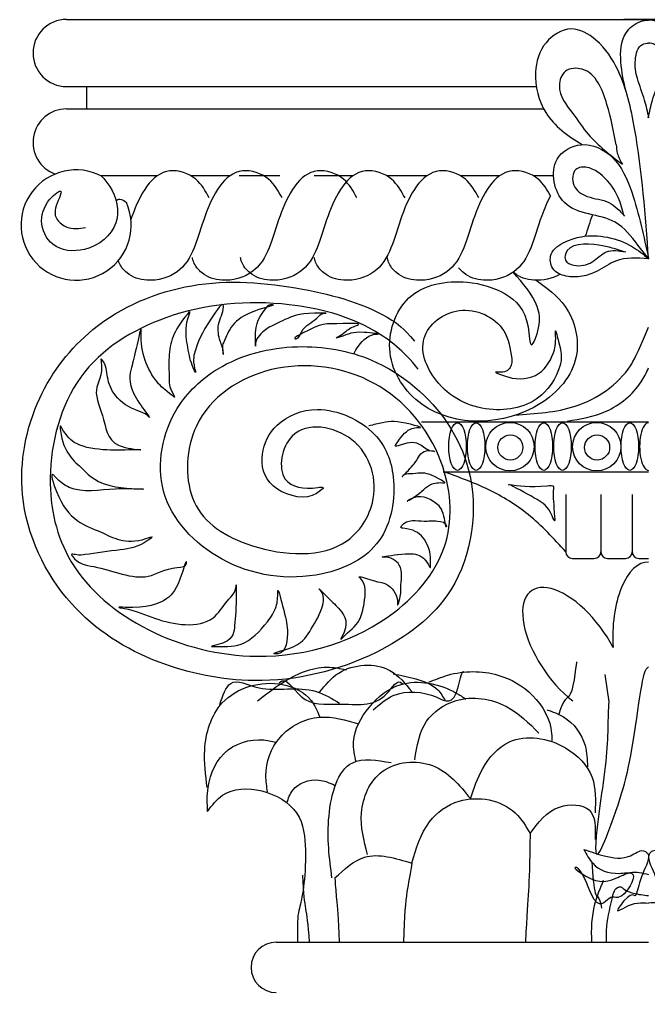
# Model space of a CAD drawing. Extents: x 15151 to 53333, y -36484 to -6005.
# Drawn here: x 31592.3 to 31786.6, y -7452.4 to -7152.2 of the extents above; entities that cross this region are included whole.
import ezdxf

# ---------------------------------------------------------------- set-up
doc = ezdxf.new("R2010")
doc.units = 0
doc.header["$MEASUREMENT"] = 0
for name, color, linetype in [('3', 3, 'CONTINUOUS'), ('4', 4, 'CONTINUOUS'), ('7', 7, 'CONTINUOUS')]:
    doc.layers.add(name, color=color, linetype=linetype)

# ---------------------------------------------------------------- blocks, each defined once
blk = doc.blocks.new('A$C69A366BC')
at = {"layer": '3'}
for p, q in [((13.69, 2979.3), (158.77, 2979.3)), ((13.69, 2972.4), (161.06, 2972.4)), ((41.61, 2951.7), (24.43, 2951.7)), ((64.1, 2951.7), (52.17, 2951.7)), ((79.57, 2951.7), (67, 2951.7)), ((102.07, 2951.7), (90.13, 2951.7)), ((124.88, 2951.7), (112.63, 2951.7)), ((147.38, 2951.7), (135.44, 2951.7)), ((164.08, 2951.7), (157.94, 2951.7)), ((123.34, 2875.88), (193.43, 2875.88)), ((103.27, 2868.91), (103.53, 2868.91)), ((130.05, 2860.39), (193.43, 2860.39)), ((167.86, 2853.41), (167.86, 2835.75)), ((178.71, 2853.41), (178.71, 2835.75)), ((188.39, 2853.41), (188.39, 2835.75)), ((169.93, 2833.68), (176.64, 2833.68)), ((180.78, 2833.68), (186.32, 2833.68)), ((190.46, 2833.68), (193.43, 2833.68)), ((179.92, 2797.84), (181.14, 2789.4)), ((78.43, 2715.26), (193.43, 2715.26))]:
    blk.add_line(p, q, dxfattribs=at)
for centre, radius in [((150.64, 2868.17), 7.46), ((177.42, 2868.17), 7.46), ((150.76, 2867.93), 3.87), ((177.55, 2867.93), 3.87)]:
    blk.add_circle(centre, radius, dxfattribs=at)
for centre, start, end in [((169.93, 2835.75), 180, 270), ((176.64, 2835.75), 270, 0), ((180.78, 2835.75), 180, 270), ((186.32, 2835.75), 270, 0), ((190.46, 2835.75), 180, 270)]:
    blk.add_arc(centre, 2.07, start, end, dxfattribs=at)
for centre, major_axis, ratio, start_param, end_param in [((134.44, 2868.22), (0, 7.36), 0.368687, 3.141593, 9.424778), ((140.19, 2868.22), (0, 7.36), 0.368687, 3.141593, 9.424778), ((161.1, 2868.22), (0, 7.36), 0.368687, 3.141593, 9.424778), ((166.85, 2868.22), (0, 7.36), 0.368687, 3.141593, 9.424778), ((187.64, 2868.22), (0, 7.36), 0.368687, 3.141593, 9.424778), ((193.39, 2868.22), (0, 7.36), 0.368687, -0.014828, 3.156421), ((193.3, 2809.77), (0, 22.8), 0.478604, -0.012114, 1.729108), ((170.43, 2805.06), (-13.15, 18.63), 0.478604, 4.442968, 8.424495)]:
    blk.add_ellipse(centre, major_axis=major_axis, ratio=ratio, start_param=start_param, end_param=end_param, dxfattribs=at)
for points, knots in [([(186.48, 2977.64), (185.8, 2980.66), (184.46, 2986.6), (184.97, 2995.37), (189.75, 2999.24), (192.58, 2999.78), (193.43, 2999.83)], [0, 0, 0, 0, 13.614234, 26.772806, 35.013174, 38.496497, 38.496497, 38.496497, 38.496497]), ([(200.38, 2977.64), (201.06, 2980.66), (202.4, 2986.6), (201.89, 2995.37), (197.1, 2999.24), (194.28, 2999.78), (193.43, 2999.83)], [0, 0, 0, 0, 13.614234, 26.772806, 35.013174, 38.496497, 38.496497, 38.496497, 38.496497]), ([(193.43, 2926.18), (192.47, 2939.58), (191.06, 2959.16), (185.77, 2982.5), (178.7, 2993.4), (169.37, 2998.78), (160.53, 2993.15), (157.43, 2982.71), (160.84, 2969.6), (168.47, 2964.08), (172.91, 2961.38)], [0, 0, 0, 0, 58.517708, 85.557554, 102.400352, 114.600489, 127.353508, 141.365772, 159.992517, 181.778585, 181.778585, 181.778585, 181.778585]), ([(193.51, 2969.66), (193.13, 2971.48), (192.29, 2975.61), (189.85, 2981.36), (188.9, 2987.14), (190.27, 2992.26), (192.77, 2992.72), (193.43, 2992.7)], [0, 0, 0, 0, 8.07962, 18.320953, 26.69946, 34.358167, 37.045773, 37.045773, 37.045773, 37.045773]), ([(193.35, 2969.66), (193.72, 2971.48), (194.57, 2975.61), (197, 2981.36), (197.96, 2987.14), (196.58, 2992.26), (194.09, 2992.72), (193.43, 2992.7)], [0, 0, 0, 0, 8.07962, 18.320953, 26.69946, 34.358167, 37.045773, 37.045773, 37.045773, 37.045773]), ([(183.45, 2961.36), (182.66, 2965.38), (181.06, 2973.57), (176.54, 2985.36), (167.19, 2984.98), (164.69, 2977.64), (169.94, 2971.35), (175.67, 2962.7), (181.59, 2958.18), (185.36, 2955.3)], [0, 0, 0, 0, 8.332699, 16.998662, 20.357809, 23.529069, 29.768374, 34.974178, 44.123614, 44.123614, 44.123614, 44.123614]), ([(193.43, 2926.18), (191.98, 2933.04), (189.69, 2943.94), (183.86, 2957.89), (173.18, 2963.1), (162.07, 2956.79), (165.9, 2939.04), (182.38, 2940.48), (189.24, 2931.57), (192.34, 2927.58), (193.43, 2926.18)], [0, 0, 0, 0, 13.78767, 21.897372, 28.628021, 34.236389, 43.100743, 54.048389, 60.52778, 64.007579, 64.007579, 64.007579, 64.007579]), ([(183.45, 2961.36), (183.51, 2960.48), (183.65, 2958.32), (184.73, 2956.42), (185.36, 2955.3)], [0, 0, 0, 0, 1.701076, 4.193861, 4.193861, 4.193861, 4.193861]), ([(24.54, 2951.64), (25.43, 2950.63), (28.79, 2946.78), (31.2, 2936), (20.58, 2927.75), (9.06, 2928.86), (4.63, 2937.87), (7.73, 2944.22), (10.56, 2946.46), (12.94, 2947.7), (9.68, 2941.85), (10.24, 2938.26), (14.31, 2935.01), (17.59, 2935.51), (19.57, 2935.81)], [0, 0, 0, 0, 2.650213, 10.037242, 18.32745, 24.80403, 29.997701, 35.230628, 37.045294, 37.199014, 40.232254, 42.988158, 45.435716, 49.217776, 49.217776, 49.217776, 49.217776]), ([(80.26, 2944.91), (79.1, 2947.02), (76.58, 2951.65), (63.99, 2955.76), (55.05, 2938.74), (52.28, 2922.34), (39.51, 2918.64), (33.29, 2920.66), (31.3, 2922.83), (30.79, 2923.4)], [0, 0, 0, 0, 4.6452, 10.145781, 21.89352, 34.538768, 40.842958, 45.086047, 46.567375, 46.567375, 46.567375, 46.567375]), ([(57.76, 2944.91), (56.61, 2947.02), (54.09, 2951.65), (41.49, 2955.76), (36.12, 2945.53), (33.72, 2938.65), (33.59, 2938.26)], [0, 0, 0, 0, 10.322667, 22.546179, 48.652268, 50.259503, 50.259503, 50.259503, 50.259503]), ([(103.39, 2944.91), (102.24, 2947.02), (99.72, 2951.65), (87.12, 2955.76), (78.19, 2938.74), (75.41, 2922.34), (62.65, 2918.64), (56.43, 2920.66), (54.44, 2922.83), (53.93, 2923.4)], [0, 0, 0, 0, 4.6452, 10.145781, 21.89352, 34.538768, 40.842958, 45.086047, 46.567375, 46.567375, 46.567375, 46.567375]), ([(118.22, 2944.91), (117.07, 2947.02), (114.55, 2951.65), (101.95, 2955.76), (93.01, 2938.74), (90.24, 2922.34), (77.48, 2918.64), (71.25, 2920.66), (69.27, 2922.83), (68.75, 2923.4)], [0, 0, 0, 0, 4.6452, 10.145781, 21.89352, 34.538768, 40.842958, 45.086047, 46.567375, 46.567375, 46.567375, 46.567375]), ([(141.03, 2944.91), (139.88, 2947.02), (137.36, 2951.65), (124.77, 2955.76), (115.83, 2938.74), (113.05, 2922.34), (100.29, 2918.64), (94.07, 2920.66), (92.08, 2922.83), (91.57, 2923.4)], [0, 0, 0, 0, 4.6452, 10.145781, 21.89352, 34.538768, 40.842958, 45.086047, 46.567375, 46.567375, 46.567375, 46.567375]), ([(163.14, 2945.61), (162.11, 2947.49), (159.56, 2951.75), (147.26, 2955.76), (138.32, 2938.74), (135.55, 2922.34), (122.79, 2918.64), (116.56, 2920.66), (114.58, 2922.83), (114.06, 2923.4)], [1.151597, 1.151597, 1.151597, 1.151597, 10.322667, 22.546179, 48.652268, 76.752818, 90.762128, 100.191215, 103.483055, 103.483055, 103.483055, 103.483055]), ([(185.68, 2939.97), (185.16, 2941.93), (183.88, 2946.69), (179.66, 2951.79), (174.97, 2954.7), (169.92, 2954.29), (169.58, 2948.06), (174.88, 2944.66), (181.41, 2944.38), (184.52, 2940.96), (186, 2939.33)], [0, 0, 0, 0, 3.950214, 9.576522, 12.371147, 14.700326, 17.850675, 21.397332, 25.947043, 30.080987, 30.080987, 30.080987, 30.080987]), ([(163.14, 2945.61), (162.1, 2943.68), (158.3, 2934.5), (156.24, 2922.34), (143.48, 2918.64), (137.26, 2920.66), (135.27, 2922.83), (134.76, 2923.4)], [40.186483, 40.186483, 40.186483, 40.186483, 48.652268, 76.752818, 90.762128, 100.191215, 103.483055, 103.483055, 103.483055, 103.483055]), ([(28.96, 2944.13), (29.35, 2944.33), (30.46, 2944.89), (31.5, 2944.08), (32.17, 2943.54)], [0, 0, 0, 0, 1.788146, 5.115479, 5.115479, 5.115479, 5.115479]), ([(176.08, 2939.73), (176.05, 2939.63), (175.24, 2937.38), (174.56, 2935.16), (173.9, 2933.13)], [48.283623, 48.283623, 48.283623, 48.283623, 48.652268, 57.33219, 57.33219, 57.33219, 57.33219]), ([(193.43, 2926.18), (191.83, 2927.48), (186.08, 2932.17), (176.01, 2934.25), (167.55, 2931.58), (162.6, 2928.49), (163.24, 2922.45), (169.7, 2919.76), (176.88, 2921.35), (184.1, 2926.8), (189.89, 2926.42), (193.43, 2926.18)], [0, 0, 0, 0, 4.034903, 14.525449, 17.887486, 21.71202, 24.598473, 27.695695, 34.020765, 38.248832, 44.887615, 44.887615, 44.887615, 44.887615]), ([(185.86, 2928.3), (183.5, 2929.1), (177.98, 2930.98), (167.88, 2931.03), (167.44, 2925.1), (171.41, 2923.53), (176.19, 2924.55), (180.27, 2929.33), (184.28, 2928.66), (186.38, 2928.3)], [0, 0, 0, 0, 5.239052, 12.239161, 13.419543, 15.387098, 19.160282, 22.670826, 26.551988, 26.551988, 26.551988, 26.551988]), ([(30.79, 2923.4), (30.43, 2923.96), (29.97, 2924.66), (29.71, 2925.44), (29.67, 2925.6)], [0, 0, 0, 0, 2.894953, 3.594445, 3.594445, 3.594445, 3.594445]), ([(53.93, 2923.4), (53.56, 2923.96), (52.92, 2924.95), (52.67, 2926.1), (52.56, 2926.59)], [0, 0, 0, 0, 1.302729, 2.283001, 2.283001, 2.283001, 2.283001]), ([(68.75, 2923.4), (68.39, 2923.96), (67.75, 2924.95), (67.5, 2926.1), (67.39, 2926.59)], [0, 0, 0, 0, 1.302729, 2.283001, 2.283001, 2.283001, 2.283001]), ([(91.57, 2923.4), (91.2, 2923.96), (90.56, 2924.95), (90.31, 2926.1), (90.2, 2926.59)], [0, 0, 0, 0, 1.302729, 2.283001, 2.283001, 2.283001, 2.283001]), ([(114.06, 2923.4), (113.7, 2923.96), (113.06, 2924.95), (112.81, 2926.1), (112.7, 2926.59)], [0, 0, 0, 0, 1.302729, 2.283001, 2.283001, 2.283001, 2.283001]), ([(158.76, 2919.51), (162.03, 2917.13), (169.65, 2911.6), (173.72, 2894.33), (156.62, 2874.76), (125.76, 2873.74), (110.63, 2896.29), (117.35, 2917.01), (135.49, 2920.4), (149.81, 2916.05), (156.54, 2909.33), (156.69, 2896.67), (160.31, 2905.92), (159.17, 2913.38), (154.63, 2918.58), (151.64, 2922)], [0, 0, 0, 0, 7.80865, 18.149659, 30.154506, 53.923025, 66.150364, 77.771213, 89.886887, 97.899417, 105.977803, 109.646038, 113.332939, 117.676786, 126.066196, 126.066196, 126.066196, 126.066196]), ([(166.15, 2921.37), (163.79, 2920.05), (158.52, 2918.79), (153.43, 2920.45), (151.72, 2921.93), (151.64, 2922)], [78.812644, 78.812644, 78.812644, 78.812644, 90.762128, 100.191215, 100.668764, 100.668764, 100.668764, 100.668764]), ([(122.3, 2892.11), (117.77, 2897.77), (105.58, 2907.4), (78.66, 2914.2), (45.98, 2911.43), (14.89, 2892.64), (6.2, 2859.66), (14.99, 2820.41), (65.64, 2795.88), (113.7, 2811.72), (133.99, 2837.4), (131.27, 2866.93), (111.01, 2891.08), (77.31, 2896.12), (51.07, 2879.06), (49.68, 2849.53), (68.04, 2836.1), (97.57, 2832.7), (111.36, 2851.78), (105.92, 2872.84), (81.69, 2877.07), (78, 2856.48), (87.55, 2854.82), (92.76, 2855.82), (92.95, 2855.42), (92.96, 2855.31)], [0, 0, 0, 0, 26.045766, 73.219824, 140.405161, 195.915937, 250.504115, 297.102201, 401.948359, 473.499986, 520.987952, 566.74408, 624.886083, 682.022856, 733.926058, 773.554279, 816.020473, 864.161342, 891.910163, 928.603008, 961.694584, 985.576498, 1004.121123, 1006.952886, 1007.712216, 1007.712216, 1007.712216, 1007.712216]), ([(102.37, 2896.77), (102.83, 2897.6), (104.36, 2900.38), (107.21, 2902.97), (111.2, 2902.91), (101.74, 2904.01), (101.21, 2902.88), (96.32, 2901.48), (99.79, 2903.18), (100.4, 2904.66), (105.86, 2906.39), (93.19, 2905.82), (92.84, 2906.65), (83.39, 2901.46), (85.54, 2901.44), (86.48, 2905.45), (90.3, 2906.67), (92.38, 2909.41), (94.95, 2909.29), (85.67, 2909.57), (82.41, 2907.84), (74.99, 2904.77), (71.99, 2901.32), (72.02, 2898.48), (71.87, 2906.97), (73.41, 2908.25), (76.15, 2912.12), (79.12, 2911.97), (65.12, 2909.02), (63.81, 2903.82), (61.6, 2899.05), (62.15, 2895.83), (62.14, 2898.34), (60.81, 2901), (60.03, 2906.2), (62.12, 2909.45), (62.16, 2913.31), (55.58, 2904), (53.95, 2899.41), (52.49, 2894.93), (53.69, 2890.65), (52.7, 2892.77), (51.68, 2895.44), (50.56, 2902.05), (50.38, 2905.67), (52.03, 2910.28), (46.65, 2903.93), (45.1, 2899.12), (45.41, 2889.54), (45.3, 2886.36), (47.43, 2883.09), (44.24, 2885.6), (41.37, 2887.83), (37.22, 2895.27), (36.65, 2900.35), (36.76, 2905.77), (34.94, 2896.97), (33.75, 2892.68), (32.06, 2885.7), (40.87, 2875.53), (37.97, 2878.53), (34.07, 2879.64), (28.67, 2882.82), (25.92, 2889.53), (26.13, 2893.28), (24.22, 2895.51), (25.16, 2890.08), (21.17, 2886.28), (26, 2875.89), (26.47, 2867.68), (38.16, 2867.16), (32.11, 2867.19), (26.49, 2866.87), (16.89, 2868.1), (13.51, 2871.56), (11.57, 2875.13), (12.37, 2866.41), (18.71, 2861.85), (24.22, 2855.17), (39.73, 2855.09), (33.92, 2855.08), (26.92, 2855.44), (16.59, 2853.35), (11.41, 2857.54), (8.39, 2860.91), (12.81, 2845.33), (23.31, 2843.18), (32.13, 2837.5), (40.98, 2840.75), (35.89, 2837.05), (30.4, 2836.38), (21.43, 2835.15), (17.5, 2834.58), (14.96, 2835.19), (17.03, 2831.92), (25.28, 2831.17), (37.36, 2825.64), (44.73, 2831.07), (50.82, 2831.07), (50.76, 2833.69), (48.24, 2824.82), (44.44, 2820.19), (38.03, 2818.27), (28.97, 2818.69), (35.46, 2817.62), (41.73, 2814.14), (57.54, 2811.35), (62.77, 2820.42), (66.11, 2823.25), (66.08, 2826), (66.12, 2817.67), (65.74, 2815.24), (65.18, 2807.57), (57.37, 2806.49), (61.93, 2806.52), (68.61, 2806.08), (74.8, 2812.64), (78.77, 2818.41), (78.94, 2821.79), (78.91, 2825.09), (81.19, 2815.73), (82.18, 2813.01), (81.72, 2804.12), (76.12, 2804.31), (85.8, 2806.29), (88.57, 2810.89), (92.66, 2817.24), (93.5, 2822.57), (91.23, 2824.76), (95.44, 2820.58), (97.52, 2818.67), (101.55, 2813.9), (97.83, 2808.06), (100.84, 2811.28), (104.4, 2813.52), (105.78, 2820.63), (106.49, 2825.76), (103.52, 2828.47), (109.62, 2826.15), (112.89, 2826.56), (116.1, 2822.21), (115.89, 2818.83), (117.08, 2822.37), (116.64, 2824.97), (118.06, 2831.93), (113.53, 2834.15), (109.99, 2834.1), (118.47, 2835.28), (122.05, 2835.24), (124.54, 2833.5), (126.1, 2830.49), (126.01, 2832.22), (126.34, 2835.06), (124.17, 2840.94), (120.48, 2842.75), (116.72, 2843.1), (118.75, 2846.05), (123.45, 2844.86), (127.54, 2845.51), (131.04, 2844.79), (130.97, 2842.36), (130.23, 2848.75), (127.34, 2851.3), (122.57, 2853.89), (118.47, 2851.12), (122.95, 2853.44), (124.53, 2856.25), (128.25, 2857.23), (130.99, 2856.95), (126.73, 2859.44), (124.37, 2860.38), (120.15, 2859.66), (118.18, 2859.84), (116.84, 2858.41), (120.64, 2862.22), (121.96, 2864.06), (123.99, 2867.73), (127.58, 2866.66), (125.31, 2866.72), (122.69, 2869.65), (119.34, 2869.71), (114.89, 2867.99), (116.73, 2870.97), (118.5, 2873.23), (121.37, 2874.15), (124.03, 2873.97), (116.12, 2876.17), (112.94, 2876.04), (108.53, 2874.94), (107.06, 2874.57)], [0, 0, 0, 0, 1.876206, 6.295226, 6.456191, 9.21144, 14.293878, 14.95753, 15.89594, 18.664623, 20.249805, 23.312417, 31.745549, 33.580373, 33.741338, 35.575829, 39.678364, 41.419086, 41.741016, 43.994526, 50.087709, 54.840235, 58.234042, 58.394908, 59.842581, 66.303181, 67.560002, 67.881982, 71.498943, 80.601326, 81.110003, 82.886684, 83.04755, 85.54473, 88.937919, 92.606064, 92.766929, 96.180348, 103.374838, 107.077923, 107.898113, 108.257837, 110.498421, 114.757282, 119.767001, 120.430234, 121.112898, 130.554974, 134.576231, 138.04867, 138.768119, 139.34836, 143.450932, 148.419933, 154.106966, 154.589503, 157.594598, 162.393413, 167.723427, 173.078722, 173.30629, 175.465556, 180.91108, 184.945668, 188.659441, 188.886989, 189.369526, 195.240153, 201.36544, 208.477597, 211.573815, 212.217675, 218.334394, 224.585004, 228.796333, 229.376403, 230.341508, 239.28159, 246.770077, 252.103846, 252.425776, 257.415741, 266.757351, 270.20126, 270.883924, 274.322593, 286.510728, 295.616202, 296.943498, 297.973892, 303.929199, 311.077162, 313.008741, 313.813617, 314.173364, 318.996308, 330.110914, 336.169814, 338.26218, 338.423046, 340.873343, 346.722917, 355.278158, 356.565878, 357.386622, 364.309582, 375.900277, 380.350573, 383.882589, 384.043455, 385.00856, 392.25402, 396.227511, 398.772463, 398.933428, 404.587882, 411.552123, 415.084165, 417.997323, 418.158189, 421.210336, 426.289396, 431.338163, 431.982023, 435.241034, 440.494992, 445.747491, 449.461056, 449.688603, 451.053952, 455.150035, 460.105363, 461.689732, 462.144849, 467.038626, 470.551836, 475.761605, 475.989174, 477.473148, 482.207008, 486.163978, 486.48568, 487.351987, 490.105322, 494.620637, 498.076215, 498.23718, 501.174511, 505.523592, 508.026721, 508.831181, 508.992017, 510.922227, 515.045547, 519.508695, 520.01767, 520.377395, 524.986636, 527.72304, 529.739642, 529.900478, 532.046559, 535.304263, 540.495221, 541.075461, 541.795217, 546.622974, 549.243228, 549.726174, 550.530843, 555.111656, 557.049971, 558.533945, 558.761514, 560.354432, 563.445151, 566.759069, 567.268044, 567.429009, 570.30803, 574.493169, 575.472265, 575.831989, 580.043283, 581.370628, 582.014488, 584.050455, 589.693457, 592.504485, 592.504485, 592.504485, 592.504485]), ([(151.21, 2895.4), (150.73, 2898.41), (149.43, 2906.55), (135.09, 2913.41), (120.5, 2902.14), (128.24, 2884.7), (144.5, 2877.67), (161.47, 2881.77), (167.58, 2894.96), (165.78, 2899.73), (164.63, 2904.78), (164.87, 2900.26), (164.24, 2896.28), (159.17, 2888.38), (150.74, 2889.13), (147.63, 2890.49), (145.8, 2891.27), (148.86, 2890.9), (150.51, 2891.8), (151.29, 2894.03), (151.23, 2894.98), (151.21, 2895.4)], [0, 0, 0, 0, 5.788453, 15.661404, 24.618316, 34.225799, 46.359424, 57.212211, 65.32361, 69.327595, 70.51666, 71.496599, 75.122953, 80.812776, 86.862186, 88.62228, 88.987705, 89.641495, 92.130621, 93.163617, 93.980233, 93.980233, 93.980233, 93.980233]), ([(152.14, 2877.94), (158.48, 2878.34), (172.27, 2879.21), (185.58, 2888.35), (189.68, 2896.27), (193.43, 2905.03)], [0, 0, 0, 0, 27.690165, 60.204339, 68.529066, 68.529066, 68.529066, 68.529066]), ([(168.25, 2876.09), (172.39, 2876.75), (181.21, 2878.17), (189.89, 2885.39), (192.79, 2890.98), (193.43, 2892.47)], [0, 0, 0, 0, 18.059342, 38.483728, 45.592839, 45.592839, 45.592839, 45.592839]), ([(167.86, 2835.75), (164.18, 2839.77), (157.21, 2847.42), (144.08, 2855.41), (134.91, 2858.73), (130.32, 2860.39)], [0, 0, 0, 0, 10.619682, 20.152435, 29.691268, 29.691268, 29.691268, 29.691268]), ([(150.1, 2856.51), (153.41, 2856.07), (157.26, 2855.56), (164.12, 2856.33), (163.8, 2852.29), (164.21, 2850.18), (164.55, 2844.54), (162.69, 2849.64), (158.62, 2852.18), (153.49, 2854.91), (150.49, 2856.51)], [0, 0, 0, 0, 7.836784, 9.125121, 9.377598, 15.190295, 15.947755, 17.077065, 21.545516, 27.876308, 27.876308, 27.876308, 27.876308]), ([(91.82, 2792.38), (93.6, 2794.59), (98.72, 2800.96), (112.89, 2801.85), (118.29, 2795.13), (120.29, 2792.64)], [0, 0, 0, 0, 5.488575, 15.797836, 21.884282, 21.884282, 21.884282, 21.884282]), ([(171.21, 2801.77), (171.12, 2802.38), (170.2, 2788.91), (167.15, 2790.88), (165.7, 2785.59)], [143.114206, 143.114206, 143.114206, 143.114206, 183.578667, 210.284331, 210.284331, 210.284331, 210.284331]), ([(108.38, 2786.95), (110.34, 2788.64), (115.76, 2793.35), (127.03, 2792.43), (133.85, 2787.32), (135.84, 2799.45), (136.34, 2798.66)], [0, 0, 0, 0, 4.963372, 13.747459, 19.283061, 21.108003, 21.108003, 21.108003, 21.108003]), ([(125.56, 2795.47), (127.5, 2796.28), (134.19, 2799.1), (146.33, 2799.14), (158.53, 2792.19), (163.7, 2783.18), (163.53, 2777.92), (163.51, 2777.06)], [0, 0, 0, 0, 4.105286, 14.196421, 22.271521, 30.862561, 32.543219, 32.543219, 32.543219, 32.543219]), ([(181.14, 2789.4), (180.78, 2784.7), (181.14, 2775.66), (174.62, 2733.35), (185.48, 2759.74), (190.91, 2787.96), (191.34, 2799.32), (193.43, 2800.19)], [368.521707, 368.521707, 368.521707, 368.521707, 370.409387, 371.432722, 377.572618, 390.673991, 437.680028, 437.680028, 437.680028, 437.680028]), ([(79.4, 2795.3), (81.48, 2797.64), (86.28, 2787.69), (98.93, 2789.57), (110.94, 2787.15), (115.9, 2796.81), (117.44, 2795.04)], [0, 0, 0, 0, 5.9708, 13.751833, 23.744827, 28.278854, 28.278854, 28.278854, 28.278854]), ([(103.09, 2770.8), (102.67, 2772.9), (101.46, 2778.9), (106.59, 2788.34), (117.73, 2797.43), (130.21, 2794.77), (136.02, 2790.95), (136.98, 2790.31)], [0, 0, 0, 0, 4.109766, 11.740962, 19.476152, 30.892974, 33.159156, 33.159156, 33.159156, 33.159156]), ([(114.6, 2798.07), (116.91, 2797.62), (121.66, 2796.7), (127.97, 2794.41), (129.95, 2790.99), (130.64, 2789.79)], [0, 0, 0, 0, 4.668654, 9.574764, 12.242432, 12.242432, 12.242432, 12.242432]), ([(121.23, 2771.58), (121.9, 2775.83), (123.18, 2783.9), (135.08, 2791.97), (149.65, 2789.7), (156.48, 2782.88), (159.57, 2779.79)], [0, 0, 0, 0, 8.093537, 15.36007, 25.552241, 34.012574, 34.012574, 34.012574, 34.012574]), ([(162.03, 2787), (163.81, 2786.39), (169.09, 2784.56), (174.32, 2777.51), (174.49, 2771.57), (174.56, 2769.33)], [0, 0, 0, 0, 3.659205, 10.863824, 15.212123, 15.212123, 15.212123, 15.212123]), ([(75.77, 2761.67), (75.52, 2763.3), (74.62, 2769.12), (78.49, 2779.9), (91.43, 2786.37), (99.94, 2783.83), (103.98, 2782.62)], [0, 0, 0, 0, 3.222647, 11.495534, 20.402321, 28.449878, 28.449878, 28.449878, 28.449878]), ([(138.41, 2759.6), (139.48, 2762.75), (141.78, 2769.54), (151.15, 2780.21), (167.19, 2777.56), (177.4, 2767), (177.07, 2758.96), (176.92, 2755.16)], [0, 0, 0, 0, 6.519539, 14.09552, 25.471265, 33.478894, 40.643821, 40.643821, 40.643821, 40.643821]), ([(95.66, 2735.09), (94.87, 2741.13), (93.33, 2752.85), (98.58, 2773.33), (109.56, 2771.42), (113.92, 2770.67)], [0, 0, 0, 0, 12.509428, 24.231166, 31.971894, 31.971894, 31.971894, 31.971894]), ([(106.62, 2742.38), (105.54, 2746.58), (103.25, 2755.43), (109.62, 2770.59), (128.11, 2772.12), (134.99, 2763.76), (138.41, 2759.6)], [0, 0, 0, 0, 8.414866, 17.729579, 27.921753, 38.025096, 38.025096, 38.025096, 38.025096]), ([(81.73, 2758.31), (82.2, 2759.69), (83.61, 2763.85), (90.66, 2766.27), (94.89, 2764.43), (96.48, 2763.74)], [0, 0, 0, 0, 2.792497, 8.403125, 11.766239, 11.766239, 11.766239, 11.766239]), ([(120.31, 2739.65), (121.65, 2744.21), (124.06, 2752.42), (136.3, 2761.44), (151.16, 2758.57), (155.5, 2751.07), (156.84, 2748.77)], [0, 0, 0, 0, 9.063974, 16.330506, 27.891475, 33.011179, 33.011179, 33.011179, 33.011179]), ([(156.84, 2748.77), (159.32, 2752.19), (163.67, 2758.16), (177.2, 2757.79), (177.02, 2750.58), (176.92, 2746.95)], [0, 0, 0, 0, 8.008235, 13.992319, 20.060429, 20.060429, 20.060429, 20.060429]), ([(96.58, 2735.09), (99.48, 2737.77), (106.23, 2744.01), (115.2, 2741.23), (120.31, 2739.65)], [0, 0, 0, 0, 7.266533, 16.867552, 16.867552, 16.867552, 16.867552]), ([(173.48, 2743.88), (174.28, 2742.35), (176.47, 2738.19), (182.21, 2735.85), (190.86, 2737.58), (184.61, 2726.76), (181.91, 2731.29), (177.32, 2723.32), (172.82, 2738.23), (170.03, 2738.4), (176.93, 2733.35), (180.67, 2733.58), (188.61, 2737.56), (191.38, 2736.57), (193.43, 2736.17)], [0, 0, 0, 0, 8.140126, 22.175909, 28.422316, 41.4566, 58.207833, 72.44547, 80.171543, 80.796195, 84.328456, 102.355887, 109.339433, 119.162048, 119.162048, 119.162048, 119.162048]), ([(173.48, 2743.88), (175.51, 2743.18), (180.07, 2741.62), (186.88, 2740.52), (191.09, 2744.18), (194.54, 2741.99), (191.06, 2736.2), (188.99, 2726.43), (189.2, 2732.91), (182.65, 2723.84), (188.09, 2727.46), (191.24, 2727.59), (193.43, 2727.31)], [0, 0, 0, 0, 10.470172, 23.587637, 30.898265, 33.69128, 43.98612, 54.761567, 76.323292, 82.750795, 86.940369, 98.190923, 98.190923, 98.190923, 98.190923]), ([(213.38, 2743.88), (211.35, 2743.18), (206.78, 2741.62), (199.97, 2740.52), (195.77, 2744.18), (192.32, 2741.99), (195.8, 2736.2), (197.86, 2726.43), (197.66, 2732.91), (204.21, 2723.84), (198.77, 2727.46), (195.62, 2727.59), (193.43, 2727.31)], [0, 0, 0, 0, 10.470172, 23.587637, 30.898265, 33.69128, 43.98612, 54.761567, 76.323292, 82.750795, 86.940369, 98.190923, 98.190923, 98.190923, 98.190923]), ([(175.87, 2739.99), (176.18, 2735.98), (176.85, 2727.55), (178.2, 2730.11), (178.91, 2725.72)], [1.270323, 1.270323, 1.270323, 1.270323, 20.683367, 42.134498, 42.134498, 42.134498, 42.134498]), ([(179.46, 2734.31), (178.45, 2731.9), (175.9, 2725.85), (175.6, 2719.23), (175.85, 2715.26)], [0, 0, 0, 0, 12.567515, 31.518302, 31.518302, 31.518302, 31.518302]), ([(180.46, 2715.26), (180.38, 2716.49), (180.34, 2720.97), (181.72, 2726.43), (182.78, 2731.79), (184.85, 2732.55), (186.24, 2731.18), (189.13, 2730.17), (191.85, 2729.8), (193.43, 2729.65)], [26.938663, 26.938663, 26.938663, 26.938663, 32.949031, 48.91955, 55.076195, 56.698807, 58.117538, 63.75169, 71.396528, 71.396528, 71.396528, 71.396528])]:
    blk.add_open_spline(points, degree=3, knots=knots, dxfattribs=at)
for points in [[(193.35, 2969.66), (193.38, 2969.79), (193.4, 2969.91), (193.43, 2970.04)], [(193.51, 2969.66), (193.48, 2969.79), (193.45, 2969.91), (193.43, 2970.04)], [(96.2, 2800.01), (96.21, 2799.92), (96.22, 2799.84), (96.22, 2799.76)], [(156.84, 2748.77), (156.55, 2728.78), (156.26, 2732.97), (155.41, 2715.26)], [(120.31, 2739.65), (119.26, 2731.6), (118.21, 2732.12), (117.77, 2715.26)], [(86.53, 2735.97), (87.15, 2723.69), (87.77, 2727.51), (88.63, 2715.26)], [(96.58, 2735.09), (96.87, 2728.65), (97.17, 2730.61), (97.92, 2715.26)]]:
    blk.add_open_spline(points, degree=3, dxfattribs=at)
at = {"layer": '4', "color": 4}
for p, q in [((13.69, 3000), (201.09, 3000)), ((373.17, 3000), (185.76, 3000)), ((19.89, 2979.3), (19.89, 2972.4))]:
    blk.add_line(p, q, dxfattribs=at)
for centre, radius, end in [((13.69, 2989.65), 10.35, 270), ((13.69, 2962.05), 10.35, 250.2691), ((78.43, 2707.5), 7.76, 270)]:
    blk.add_arc(centre, radius, 90, end, dxfattribs=at)
for points, knots in [([(57.14, 2762.97), (56.63, 2766.81), (55.46, 2775.75), (60.3, 2792.13), (77.56, 2797.24), (89.01, 2791.58), (91.08, 2786.69), (91.82, 2784.95)], [0, 0, 0, 0, 7.607429, 17.696729, 30.404278, 36.977699, 40.599961, 40.599961, 40.599961, 40.599961]), ([(57.25, 2755.62), (58.64, 2757.5), (64.8, 2765.86), (86.41, 2760.02), (88.19, 2736.56), (85.3, 2724.16), (84.9, 2723.13), (85.05, 2715.26)], [0, 0, 0, 0, 10.988062, 48.785711, 68.387524, 118.425588, 157.128083, 157.128083, 157.128083, 157.128083])]:
    blk.add_open_spline(points, degree=3, knots=knots, dxfattribs=at)
at = {"layer": '7'}
blk.add_arc((16.65, 2936.56), 17.02, 62.3846, 24.2256, dxfattribs=at)
for points, knots in [([(92.96, 2855.31), (91.89, 2854.44), (87.82, 2851.13), (75.22, 2855.09), (73, 2865.94), (78.11, 2876.22), (92.17, 2882.05), (110.01, 2874.03), (116.32, 2857.93), (112.64, 2836.58), (89.26, 2825.58), (61.13, 2829.82), (39.47, 2852.56), (44.44, 2878.83), (61.76, 2895.12), (84.28, 2900.75), (106.19, 2896.96), (126.05, 2884.34), (142.6, 2860.51), (137.42, 2823.02), (107.83, 2801.45), (75.1, 2793.47), (40.17, 2800.39), (12.08, 2818.22), (-3.31, 2850.62), (2.89, 2883.12), (21.87, 2907.72), (52.49, 2920.63), (84.88, 2918.17), (108.38, 2911.64), (117.52, 2904.96), (121.18, 2900.7)], [0, 0, 0, 0, 6.777777, 25.577008, 44.638363, 63.279601, 85.87465, 115.327042, 138.565558, 169.549083, 202.040574, 252.291479, 296.91385, 338.88842, 366.976962, 408.2333, 446.027088, 471.157688, 520.557147, 581.992564, 631.896296, 695.003154, 742.495208, 796.073498, 856.294171, 904.870114, 948.094542, 1001.837559, 1056.980086, 1104.032319, 1114.158367, 1114.158367, 1114.158367, 1114.158367]), ([(72.67, 2789.79), (75.09, 2791.66), (81.39, 2796.52), (91.23, 2801.07), (98.12, 2799.74), (100.1, 2799.36)], [0, 0, 0, 0, 6.042405, 15.70463, 19.61987, 19.61987, 19.61987, 19.61987]), ([(61.02, 2788.57), (61.96, 2791.35), (64.21, 2798), (74.12, 2791.52), (88.15, 2795.05), (95.68, 2790.45), (98.03, 2789.02)], [0, 0, 0, 0, 5.670859, 13.549551, 25.205103, 30.48862, 30.48862, 30.48862, 30.48862]), ([(57.25, 2755.62), (57.15, 2758.06), (56.87, 2764.89), (62.1, 2776.29), (72.82, 2778.46), (77.68, 2777.12), (78.36, 2776.93)], [0, 0, 0, 0, 4.792043, 13.396043, 21.872792, 23.26471, 23.26471, 23.26471, 23.26471])]:
    blk.add_open_spline(points, degree=3, knots=knots, dxfattribs=at)

msp = doc.modelspace()

# ---------------------------------------------------------------- block references
at = {"layer": '3'}
msp.add_blockref('A$C69A366BC', (31593.12, -10152.17), dxfattribs=at)

doc.saveas('drawing.dxf')
